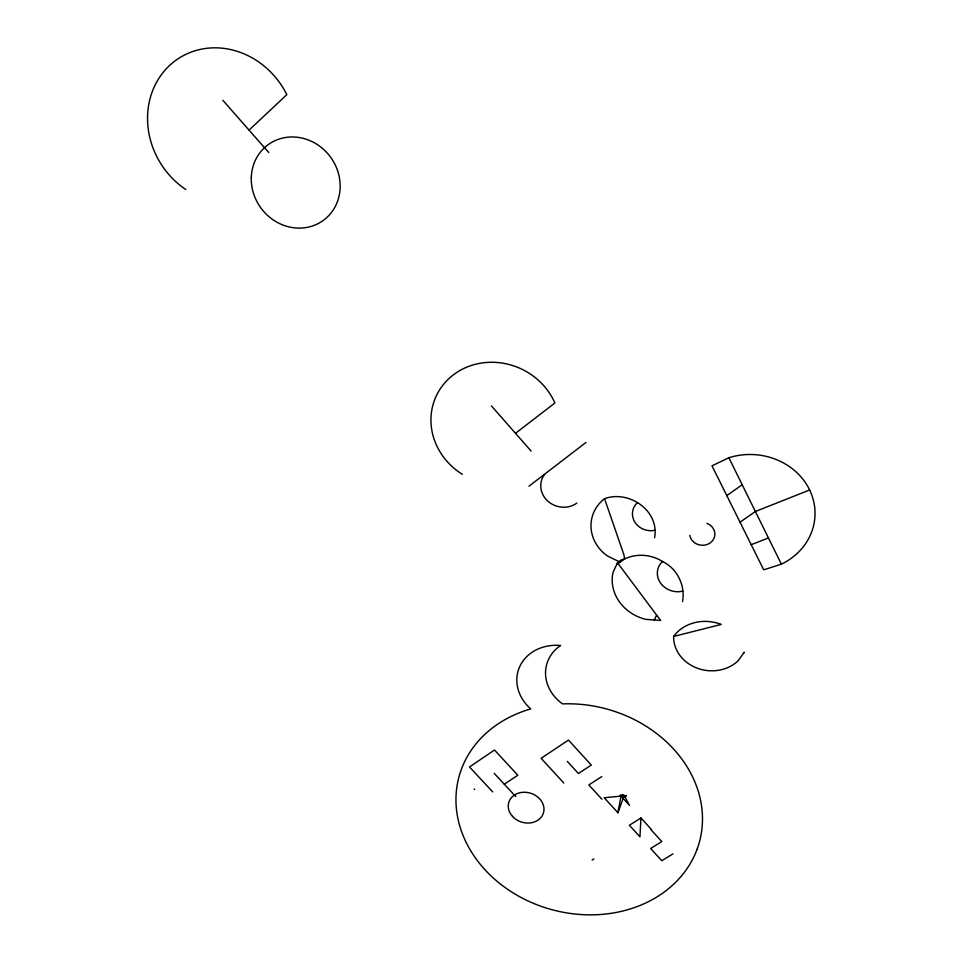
<?xml version="1.0" encoding="UTF-8"?>
<svg xmlns="http://www.w3.org/2000/svg" width="963" height="963" viewBox="0 0 963 963"><rect width="100%" height="100%" fill="white"/><g stroke="black" fill="none" stroke-linecap="round" stroke-linejoin="round"><path stroke-width="1.44" d="M654.563 537.751C659.727 510.751 628.959 489.758 604.535 498.678A40.458 36.654 12 0 0 607.424 555.964L620.1 562.151M682.514 601.646C685.596 585.709 677.218 568.531 662.58 561.537A36.04 32.116 11.6 0 0 624.638 558.949L620.991 560.021L617.5 562.789L613.046 572.347A43.72 39.014 10.7 0 0 645.716 619.353L660.63 620.461L617.5 562.789M640.949 817.984L639.95 836.823L629.381 825.267L640.949 817.984L651.542 829.6M626.432 795.594L620.389 795.438L623.181 794.884L624.879 796.714L629.465 805.393L620.389 795.438L624.879 796.714L626.432 795.594L604.21 797.749L617.909 812.724L621.015 796.124M743.448 653.359L744.279 652.204L738.055 660.847A37.003 32.453 8.1 0 1 697.031 668.105A37.003 32.453 8.1 0 1 673.631 636.435A38.785 33.849 8.5 0 1 721.227 624.433L673.631 636.435M617.909 812.724L624.06 795.835M654.31 619.991L656.61 615.08M528.964 486.207L585.961 442.462M637.542 502.71L635.749 504.407A17.936 16.311 10.5 0 0 635.111 522.512A17.936 16.311 10.5 0 0 653.143 530.601L654.659 530.24M249.044 130.113L286.83 94.627A79.616 71.936 58.1 0 0 169.44 65.616A79.616 71.936 58.1 0 0 185.775 189.53M662.58 561.537L661.087 562.922A19.922 17.803 9.3 0 0 660.257 582.663A19.922 17.803 9.3 0 0 680.227 591.631L682.779 591.041M474.639 789.516L474.085 788.926M515.518 433.314L554.881 402.991A65.364 60.476 24.6 0 0 453.091 375.064A65.364 60.476 24.6 0 0 462.3 474.302M616.669 564.583L624.626 558.949L623.964 554.929L604.535 498.678M726.8 495.608L742.184 484.75M740.017 522.175L755.377 511.497L809.642 489.962M504.287 784.219L517.817 775.215L494.513 750.008L469.499 766.969L492.707 791.923M601.767 776.575L588.862 784.941L601.923 799.218M592.113 860.091L593.93 858.948M672.981 853.844L661.786 860.705L650.627 848.499L661.81 841.578L651.12 829.865M728.859 457.738L711.994 465.839L763.707 569.831L781.378 564.174A64.316 58.177 3.3 0 0 809.402 489.469A64.316 58.177 3.3 0 0 728.859 457.738L781.378 564.174M751.2 544.685L768.438 537.968M494.212 773.349L515.747 796.57M563.824 783.039L541.098 758.302L568.483 740.066L591.294 765.079L578.402 773.506L567.279 761.348M222.862 100.321L268.749 152.527M491.479 405.977L531.155 451.117M576.825 503.083A22.113 20.235 17.4 0 1 547.971 501.266A22.113 20.235 17.4 0 1 544.54 474.494M706.878 523.318A12.651 11.424 7.1 0 1 710.14 542.951A12.651 11.424 7.1 0 1 689.773 535.32M251.283 177.782A46.838 43.118 53.8 0 0 316.947 224.174A46.838 43.118 53.8 0 0 318.922 145.666A46.838 43.118 53.8 0 0 251.283 177.782M697.031 849.39A124.552 104.016 15.1 0 0 562.536 703.893A42.348 36.787 14.8 0 1 560.61 645.487A43.022 37.256 16.2 0 0 519.9 666.264A43.022 37.256 16.2 0 0 530.769 708.912A124.552 104.016 15.1 0 0 496.764 881.037A124.552 104.016 15.1 0 0 697.031 849.39M512.557 816.431A18.116 15.107 17.2 0 0 542.988 814.216A18.116 15.107 17.2 0 0 522.825 792.308A18.116 15.107 17.2 0 0 512.557 816.431"/></g></svg>
